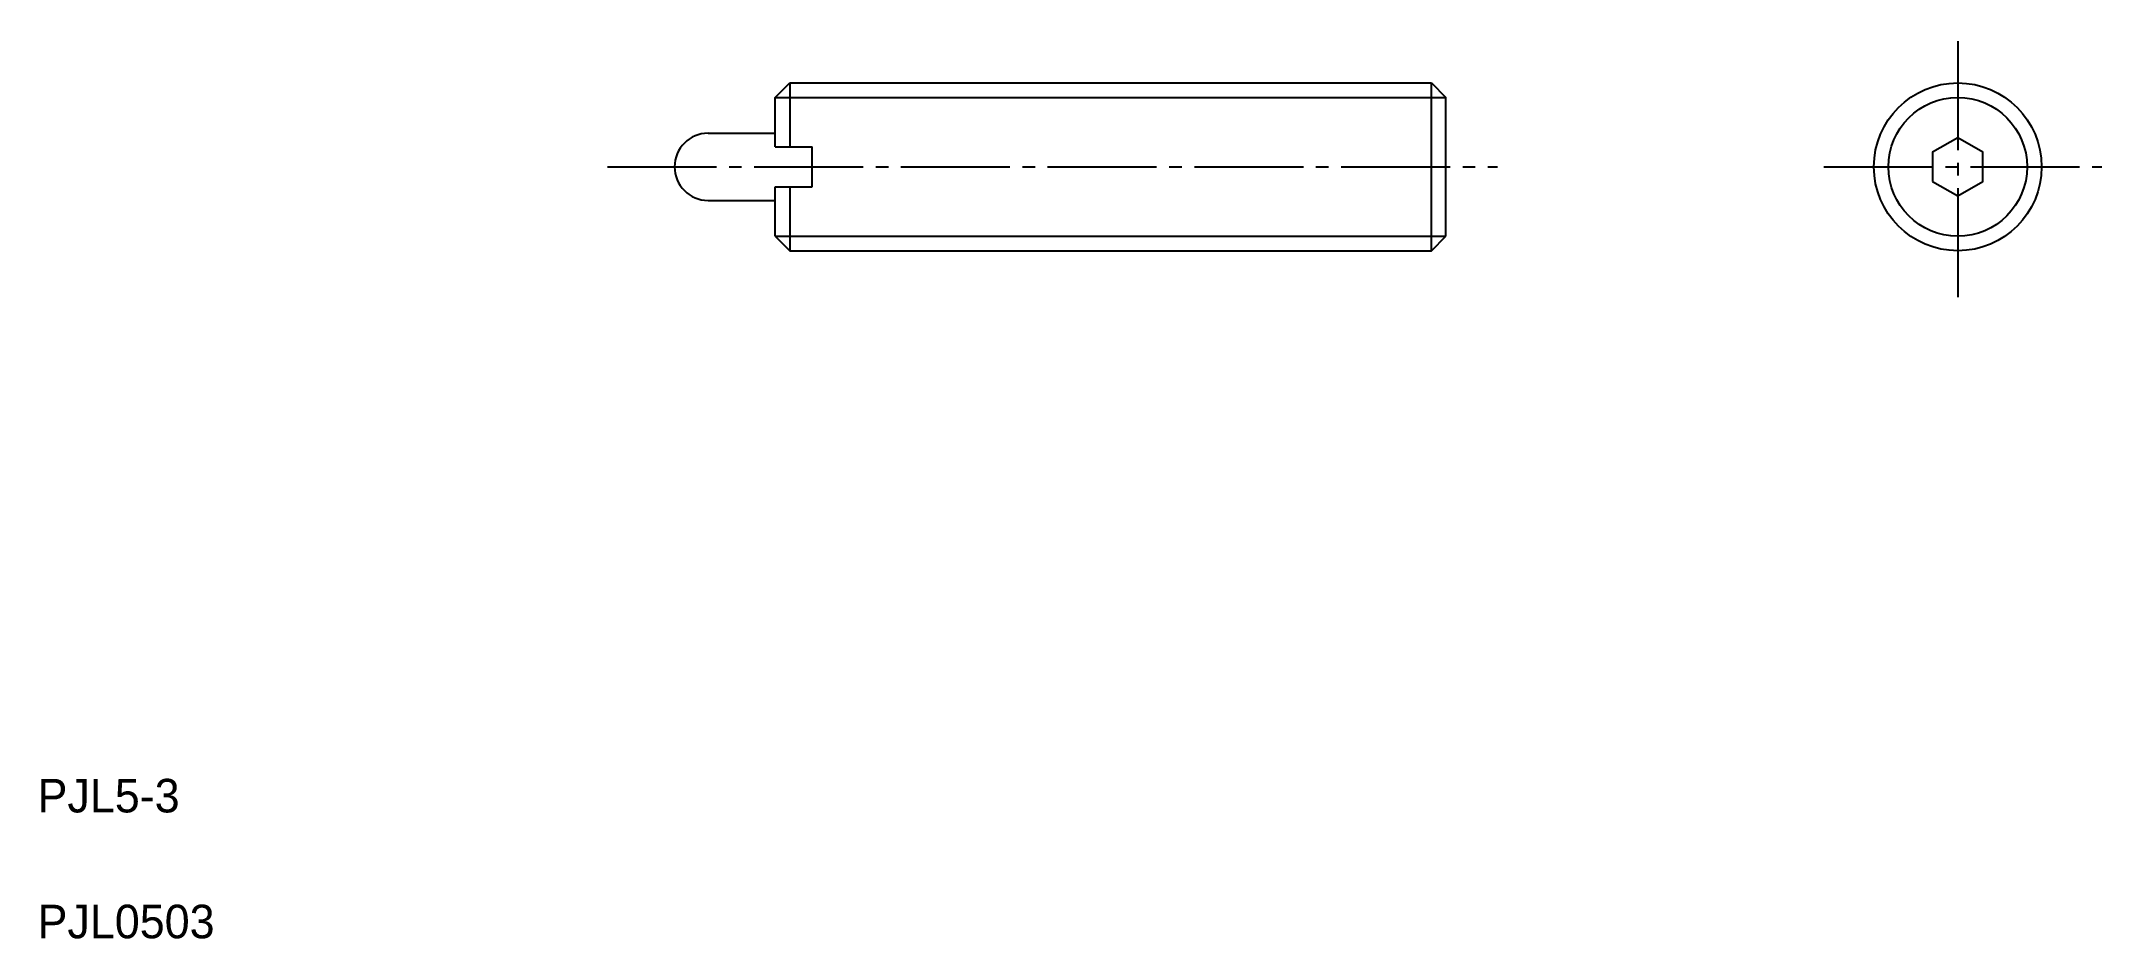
# Model space of a CAD drawing. Extents: x 2.6 to 64, y 2.5 to 29.2.
import ezdxf

# ---------------------------------------------------------------- set-up
doc = ezdxf.new("R2010")
doc.units = 0
doc.header["$LTSCALE"] = 0.25
doc.linetypes.add('CENTER', pattern=[17.5, 13, -1.5, 1.5, -1.5])
doc.layers.get('0').update_dxf_attribs({"linetype": 'CONTINUOUS'})
doc.layers.add('CENTER', color=1, linetype='CENTER')

msp = doc.modelspace()

# ---------------------------------------------------------------- linework, layer by layer
for p, q in [((24.493, 27.554), (24.926, 27.987)), ((24.926, 27.987), (44.06, 27.987)), ((24.926, 27.987), (24.926, 26.087)), ((44.06, 22.987), (44.06, 27.987)), ((44.06, 27.987), (44.493, 27.554)), ((24.493, 26.087), (24.493, 27.554)), ((44.493, 23.42), (44.493, 27.554)), ((22.493, 26.487), (24.493, 26.487)), ((22.993, 26.487), (22.993, 26.487)), ((23.493, 26.487), (23.493, 26.487)), ((24.493, 26.087), (25.593, 26.087)), ((25.593, 24.887), (25.593, 26.087)), ((24.493, 24.887), (25.593, 24.887)), ((24.493, 23.42), (24.493, 24.887)), ((24.926, 24.887), (24.926, 22.987)), ((22.493, 24.487), (24.493, 24.487)), ((24.493, 23.42), (24.926, 22.987)), ((44.06, 22.987), (44.493, 23.42)), ((24.926, 22.987), (44.06, 22.987))]:
    msp.add_line(p, q)
at = {"color": 3}
for p, q in [((24.493, 27.554), (44.493, 27.554)), ((24.493, 23.42), (44.493, 23.42))]:
    msp.add_line(p, q, dxfattribs=at)
msp.add_lwpolyline([(59.005, 25.054), (59.755, 24.621), (60.505, 25.054), (60.505, 25.92), (59.755, 26.353), (59.005, 25.92)], close=True)
msp.add_circle((59.755, 25.487), 2.5)
msp.add_circle((59.755, 25.487), 2.067, dxfattribs=at)
msp.add_arc((22.493, 25.487), 1, 90, 270)
at = {"layer": 'CENTER', "color": 1, "linetype": 'CENTER'}
for p, q in [((59.755, 29.229), (59.755, 21.454)), ((19.493, 25.487), (46.03, 25.487)), ((55.76, 25.487), (64.049, 25.487))]:
    msp.add_line(p, q, dxfattribs=at)

# ---------------------------------------------------------------- texts
for s, p in [('PJL5-3', (2.5, 6.25)), ('PJL0503', (2.5, 2.5))]:
    msp.add_text(s, height=1).set_placement(p)

doc.saveas('drawing.dxf')
